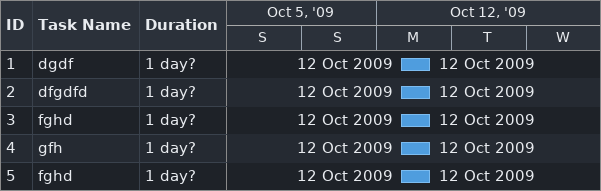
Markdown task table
| ID | Task | Duration | Start | Finish |
|---|---|---|---|---|
| 1 | dgdf | 1d? | 2009-10-12 | 2009-10-12 |
| 2 | dfgdfd | 1d? | 2009-10-12 | 2009-10-12 |
| 3 | fghd | 1d? | 2009-10-12 | 2009-10-12 |
| 4 | gfh | 1d? | 2009-10-12 | 2009-10-12 |
| 5 | fghd | 1d? | 2009-10-12 | 2009-10-12 |
